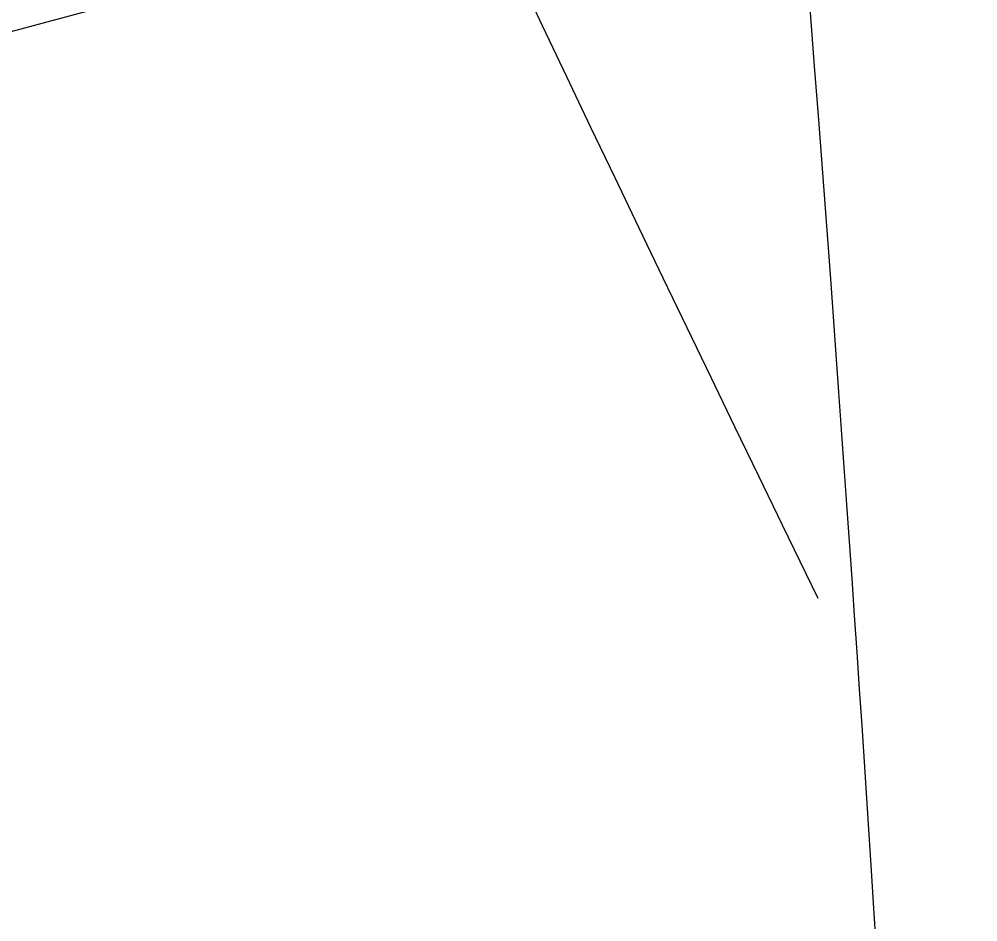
# Model space of a CAD drawing. Header units: millimetres. Extents: x 861 to 27901, y 673 to 17923.
# Drawn here: x 11893.786 to 11898.45, y 6124.438 to 6128.827 of the extents above; entities that cross this region are included whole.
import ezdxf

# ---------------------------------------------------------------- set-up
doc = ezdxf.new("R2010")
doc.units = ezdxf.units.MM
doc.header["$LTSCALE"] = 33.3
doc.linetypes.add('HIDDEN', pattern=[1.905, 1.27, -0.635])
doc.layers.add('CAPA_1', color=7, linetype='Continuous')
doc.styles.add('SLDTEXTSTYLE0', font='TXT', dxfattribs={"width": 0.75})
doc.dimstyles.new('SLDDIMSTYLE0', dxfattribs={"dimtxt": 66.6, "dimasz": 66.6, "dimexe": 0, "dimexo": 0.0625, "dimgap": 16.65, "dimtad": 2, "dimdec": 0, "dimlfac": 1.261261, "dimrnd": 1e-09, "dimzin": 12, "dimdsep": 46, "dimtxsty": 'SLDTEXTSTYLE0', "dimsah": 1, "dimcen": 0.09, "dimadec": 0, "dimazin": 3, "dimtfac": 1, "dimtdec": 0, "dimtofl": 0, "dimtmove": 0, "dimatfit": 3, "dimfxl": 1, "dimfrac": 2, "dimtolj": 1, "dimtzin": 12, "dimarcsym": 0})

# ---------------------------------------------------------------- blocks, each defined once
blk = doc.blocks.new('_D_13')
at = {"layer": 'CAPA_1', "transparency": 16777216}
for p, q in [((9823.1741, 6912.2458), (14695.3197, 6912.2458)), ((14662.0197, 6912.2458), (14662.0197, 5357.9842)), ((14240.1813, 5357.9842), (14695.3197, 5357.9842))]:
    blk.add_line(p, q, dxfattribs=at)
for points in [[(14662.0197, 6912.2458), (14651.7735, 6845.6458), (14672.2658, 6845.6458)], [(14662.0197, 5357.9842), (14672.2658, 5424.5842), (14651.7735, 5424.5842)]]:
    blk.add_solid(points, dxfattribs=at)
at = {"layer": 'CAPA_1', "transparency": 16777216, "insert": (14576.1677, 6036.695), "char_height": 66.6, "attachment_point": 1, "rotation": 90, "style": 'SLDTEXTSTYLE0'}
blk.add_mtext('1960', dxfattribs=at)

msp = doc.modelspace()

# ---------------------------------------------------------------- linework, layer by layer
at = {"color": 1, "linetype": 'HIDDEN', "lineweight": 18}
for p, q in [((11791.3195, 6100.502), (11940.6586, 6140.5173)), ((11885.6953, 6126.6108), (11915.1806, 6134.5113))]:
    msp.add_line(p, q, dxfattribs=at)
at = {"color": 7, "linetype": 'Continuous', "lineweight": 25}
msp.add_open_spline([(11901.8719, 6116.786), (11901.1941, 6119.3157), (11899.8384, 6124.3752), (11897.7246, 6132.2639), (11895.5766, 6140.2805), (11893.4071, 6148.377), (11891.2377, 6156.4735), (11889.0897, 6164.4901), (11886.9759, 6172.3788), (11885.6202, 6177.4382), (11884.9424, 6179.9679)], degree=3, dxfattribs=at)
at = {"color": 1, "linetype": 'HIDDEN', "lineweight": 18}
for points, knots in [([(11896.2505, 6147.7789), (11896.7591, 6146.6472), (11897.9303, 6144.0413), (11899.7298, 6140.0551), (11901.605, 6135.9381), (11903.548, 6131.7385), (11905.5142, 6127.5729), (11907.4631, 6123.5861), (11909.2962, 6119.9807), (11910.9921, 6116.828), (11912.5234, 6114.1671), (11913.812, 6112.1141), (11914.8898, 6110.5365), (11916.0697, 6108.9907), (11917.4176, 6107.4852), (11919.1465, 6106.0382), (11920.7738, 6105.1427), (11922.2512, 6104.6593), (11923.5174, 6104.4258), (11924.8419, 6104.3971), (11926.2441, 6104.6057), (11927.6215, 6105.0584), (11928.9721, 6105.8075), (11930.4356, 6107.0199), (11931.667, 6108.6728), (11932.4706, 6110.4367), (11932.9544, 6112.0112), (11933.2562, 6113.4322), (11933.4591, 6114.7613), (11933.6166, 6116.2472), (11933.7367, 6118.1665), (11933.7979, 6120.6647), (11933.7589, 6123.8762), (11933.6042, 6127.8199), (11933.3173, 6132.4054), (11932.9379, 6137.4019), (11932.4832, 6142.5991), (11931.9872, 6147.8922), (11931.464, 6153.1902), (11931.109, 6156.6968), (11930.9336, 6158.4302)], [0, 0, 0, 0, 0.024751, 0.056997, 0.087858, 0.117344, 0.154422, 0.188989, 0.220964, 0.255914, 0.287026, 0.314311, 0.337722, 0.359042, 0.391486, 0.420402, 0.445282, 0.456154, 0.467478, 0.481434, 0.493637, 0.507254, 0.521992, 0.536193, 0.561904, 0.58483, 0.605217, 0.623214, 0.639443, 0.658656, 0.682296, 0.710389, 0.742824, 0.779693, 0.81827, 0.85618, 0.893298, 0.929678, 0.96524, 1, 1, 1, 1]), ([(11890.8919, 6108.7764), (11890.9444, 6108.6839), (11891.5964, 6107.5353), (11892.7111, 6105.8331), (11894.2648, 6103.6614), (11895.8117, 6101.907), (11897.3287, 6100.5859), (11898.7445, 6099.7105), (11899.9473, 6099.1715), (11901.2154, 6098.8151), (11902.5046, 6098.6525), (11903.8855, 6098.6894), (11905.4533, 6099.0222), (11907.0726, 6099.7481), (11908.4821, 6100.8082), (11909.6887, 6102.1525), (11910.5852, 6103.6593), (11911.1677, 6105.1169), (11911.5531, 6106.4594), (11911.8031, 6107.6545), (11911.9824, 6108.784), (11912.1311, 6110.0522), (11912.2555, 6111.7032), (11912.3383, 6113.8683), (11912.3436, 6116.4814), (11912.265, 6119.5302), (11912.1127, 6122.8324), (11911.8529, 6126.896), (11911.4982, 6131.5088), (11911.0486, 6136.5165), (11910.6134, 6141.1146), (11910.1854, 6145.2514), (11909.8233, 6149.1121), (11909.5993, 6151.5131), (11909.4899, 6152.6859)], [0, 0, 0, 0, 0.004464, 0.055437, 0.103214, 0.146615, 0.186027, 0.209292, 0.229701, 0.247627, 0.262894, 0.281014, 0.301925, 0.325412, 0.349073, 0.370957, 0.400899, 0.428035, 0.451799, 0.472369, 0.491582, 0.514756, 0.543923, 0.579154, 0.620326, 0.65917, 0.701547, 0.742285, 0.798487, 0.848722, 0.893177, 0.931781, 0.966678, 1, 1, 1, 1]), ([(11895.7651, 6148.4408), (11895.8548, 6147.621), (11896.0565, 6145.7762), (11896.3859, 6142.7958), (11896.7087, 6139.3635), (11897.0609, 6135.6492), (11897.4141, 6131.6218), (11897.7145, 6127.9126), (11897.9412, 6124.6062), (11898.1087, 6121.7491), (11898.22, 6119.07), (11898.27, 6116.7317), (11898.2691, 6114.8274), (11898.2194, 6113.1389), (11898.1267, 6111.7632), (11898.0207, 6110.8479), (11897.9352, 6110.3303), (11897.8818, 6110.0786), (11897.8638, 6110.0099), (11897.9052, 6110.0919), (11898.0324, 6110.3365), (11898.382, 6110.8684), (11899.0395, 6111.5812), (11900.083, 6112.3093), (11901.27, 6112.7694), (11902.3703, 6112.9472), (11903.2734, 6112.9336), (11904.0073, 6112.8153), (11904.8195, 6112.5777), (11905.3399, 6112.3068), (11905.606, 6112.143), (11905.5799, 6112.1852), (11905.2641, 6112.5497), (11904.5974, 6113.4307), (11903.5534, 6115.0071), (11902.3873, 6116.9632), (11901.0579, 6119.3584), (11899.5795, 6122.1762), (11897.9074, 6125.51), (11896.0315, 6129.4057), (11894.1466, 6133.4615), (11892.2901, 6137.524), (11890.619, 6141.2247), (11889.4724, 6143.7705), (11888.926, 6144.9836)], [0, 0, 0, 0, 0.019435, 0.043734, 0.069681, 0.099144, 0.132199, 0.168724, 0.195056, 0.222866, 0.251991, 0.279226, 0.303526, 0.324993, 0.351822, 0.372254, 0.382412, 0.39255, 0.407523, 0.421891, 0.438339, 0.454942, 0.471712, 0.488858, 0.504744, 0.518583, 0.530389, 0.540167, 0.549327, 0.571876, 0.590496, 0.610648, 0.630799, 0.660949, 0.691413, 0.722819, 0.755207, 0.788558, 0.823071, 0.861476, 0.904506, 0.935892, 0.969452, 1, 1, 1, 1])]:
    msp.add_open_spline(points, degree=3, knots=knots, dxfattribs=at)

# ---------------------------------------------------------------- dimensions: what is measured, and where the dimension line sits
at = {"layer": 'CAPA_1'}
dim = msp.add_linear_dim(base=(14662.0197, 5357.9842), p1=(9780.8831, 6912.2458), p2=(14197.8903, 5357.9842), angle=90, dimstyle='SLDDIMSTYLE0', dxfattribs=at)
dim.commit()
dim.dimension.update_dxf_attribs({"geometry": '_D_13', "text_midpoint": (14662.0197, 6135.115), "dimtype": 160})

doc.saveas('drawing.dxf')
